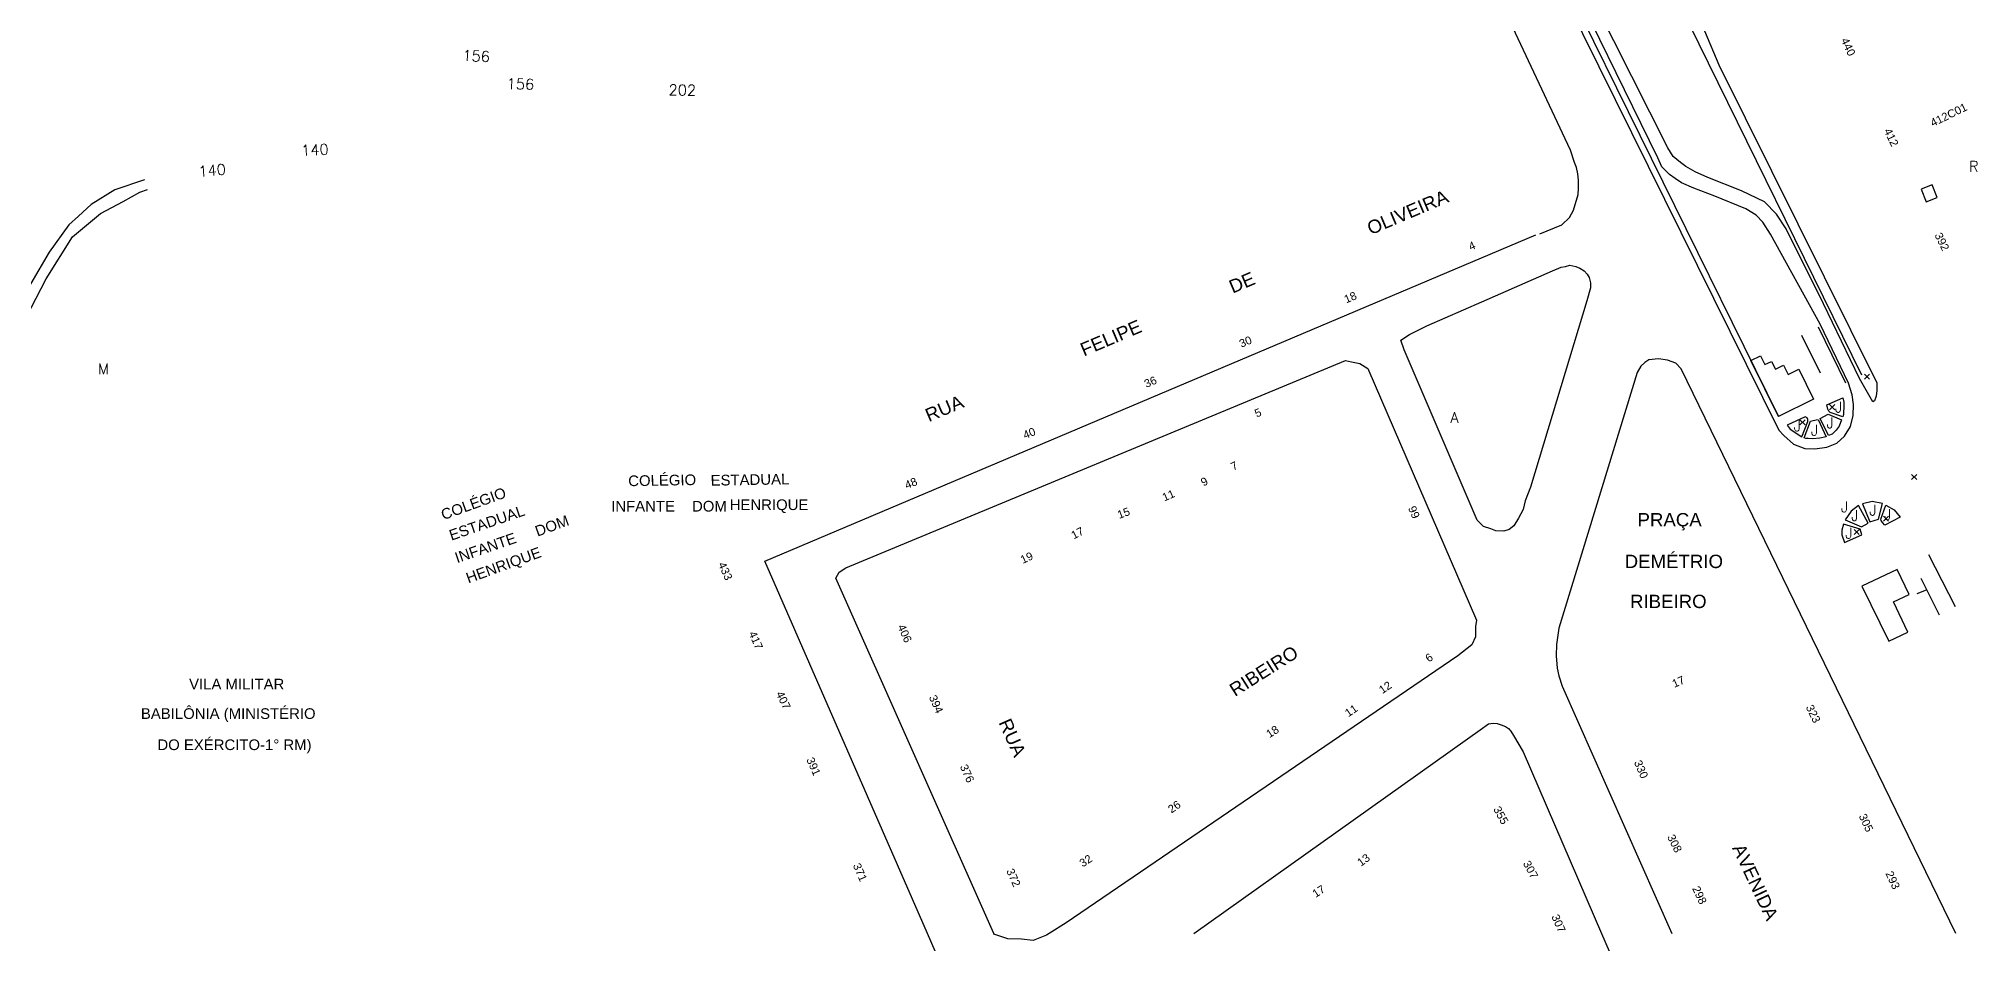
# Model space of a CAD drawing. Header units: inches. Extents: x 28600 to 32058, y 8816 to 12576.
# Drawn here: x 30895 to 32058, y 11368 to 11911 of the extents above; entities that cross this region are included whole.
import ezdxf
from ezdxf.enums import TextEntityAlignment as Align

# ---------------------------------------------------------------- set-up
doc = ezdxf.new("R2010")
doc.units = ezdxf.units.IN
doc.header["$LTSCALE"] = 0.5
for name, color, linetype in [('DUVIDAS', 252, 'Continuous'), ('EDIFDENTIF', 253, 'Continuous'), ('EDIFOBRAEXIS', 252, 'Continuous'), ('MUB', 252, 'Continuous')]:
    doc.layers.add(name, color=color, linetype=linetype)
doc.styles.add('EUROROMAN', font='simplex.shx')
doc.styles.add('ROMANS', font='arial.ttf')

msp = doc.modelspace()

# ---------------------------------------------------------------- linework, layer by layer
at = {"layer": 'EDIFOBRAEXIS', "elevation": -10270.2}
for points in [[(30958.8, 11826.2), (30940.9, 11820.2), (30926.7, 11811.3), (30919.1, 11804.3), (30913.4, 11799.1), (30901.5, 11782.8), (30857.4, 11707.5), (30850.3, 11695.1), (30844.3, 11694.4), (30839.7, 11698.5), (30836.2, 11700.1), (30829, 11705.2), (30823.6, 11710.7), (30814.3, 11714), (30800.5, 11717.6), (30794.6, 11718.7)], [(30851.7, 11653.7), (30847, 11663.9), (30844.6, 11668.7), (30846.3, 11675.8), (30860.3, 11698), (30882, 11732.3), (30899.8, 11766.8), (30915.6, 11792), (30932.3, 11805.9), (30946, 11813.2), (30955.9, 11818.8), (30960.6, 11820.4)]]:
    msp.add_lwpolyline(points, dxfattribs=at)
at = {"layer": 'MUB'}
for p, q in [((31990.2, 11709.6, -10252.8), (31993.3, 11706.5, -10252.8)), ((31993.3, 11709.6, -10252.8), (31990.2, 11706.5, -10252.8)), ((31990.2, 11706.5, -10252.8), (31993.3, 11709.6, -10252.8)), ((31969.3, 11691.3, -10252.8), (31972.4, 11688.2, -10252.8)), ((31972.4, 11691.3, -10252.8), (31969.3, 11688.2, -10252.8)), ((31969.3, 11688.2, -10252.8), (31972.4, 11691.3, -10252.8)), ((31951.5, 11682.1, -10252.8), (31954.6, 11679.1, -10252.8)), ((31954.6, 11682.1, -10252.8), (31951.5, 11679.1, -10252.8)), ((31951.5, 11679.1, -10252.8), (31954.6, 11682.1, -10252.8)), ((32018.5, 11649.3, -10253.4), (32021.6, 11646.3, -10253.4)), ((32021.6, 11649.3, -10253.4), (32018.5, 11646.3, -10253.4)), ((32018.5, 11646.3, -10253.4), (32021.6, 11649.3, -10253.4)), ((31984, 11616.4, -10252.6), (31987, 11613.4, -10252.6)), ((31987, 11616.4, -10252.6), (31984, 11613.4, -10252.6)), ((31984, 11613.4, -10252.6), (31987, 11616.4, -10252.6)), ((32001.6, 11624.3, -10252.6), (32004.6, 11621.3, -10252.6)), ((32004.6, 11624.3, -10252.6), (32001.6, 11621.3, -10252.6)), ((32001.6, 11621.3, -10252.6), (32004.6, 11624.3, -10252.6))]:
    msp.add_line(p, q, dxfattribs=at)
for points, elevation in [([(31836.6, 12045.6), (31860.7, 11996.5), (31858.5, 11994.7), (31870.2, 11970.6), (31867.6, 11969.4), (31879, 11945.6), (31876.4, 11943.9), (31887.7, 11920.9), (31885.1, 11919.5), (31988.4, 11709.2)], -10270.2), ([(31772.2, 12013), (31938.8, 11676), (31941.9, 11672.7), (31947.6, 11667.5), (31954.5, 11664.9), (31960.4, 11664.8), (31967.7, 11665.7), (31973.7, 11668.1), (31978.3, 11672.4), (31981.8, 11678.2), (31983.4, 11684.7), (31983.7, 11691.3), (31982.8, 11697.2), (31980.7, 11704.1), (31963.6, 11739.5), (31933.8, 11793.5), (31929.2, 11800.8), (31925.2, 11805), (31919, 11808.8), (31900.5, 11816.3), (31887.9, 11821.2), (31880.4, 11824.4), (31876.6, 11827), (31873.2, 11829.4), (31868.7, 11834), (31866.3, 11839.3), (31806.5, 11961.4)], -10270.2), ([(31774.4, 12014.1), (31797, 11964.8), (31799.9, 11965.9), (31938.6, 11684.2)], -10270.2), ([(31795.6, 11793.8), (31808.8, 11799.2), (31813.3, 11803.6), (31815.8, 11808), (31818.6, 11817.3), (31818.7, 11821.1), (31818.7, 11826), (31818.3, 11829.8), (31817.5, 11833.6), (31816.3, 11836.5), (31813.9, 11843.9), (31741.7, 11997.6)], -10270.2), ([(31894.2, 11915.5), (31902.9, 11895.1), (31997.6, 11704.4), (31997.7, 11699.7), (31997.3, 11696.4), (31996.3, 11693.6), (31995.3, 11693), (31987.3, 11706.9), (31965.7, 11751.7), (31943.2, 11796.7), (31937.4, 11805.5), (31930.3, 11813), (31916.5, 11819.6), (31896.2, 11827.6), (31888.7, 11831), (31885.8, 11832.5), (31883, 11834.2), (31879.9, 11836.5), (31875.4, 11840.1), (31872.3, 11845.3), (31818.4, 11952.4)], -10270.2), ([(31428.3, 11373.9), (31330.8, 11597.4), (31793.1, 11793.1)], -10270.2), ([(31760.7, 11753), (31803.1, 11771.6), (31808.3, 11773.8), (31810.9, 11774.1), (31813.5, 11774.9), (31817.2, 11774.1), (31819.6, 11773.1), (31822.1, 11771.6), (31824, 11769.6), (31825.1, 11767.5), (31826, 11764.3), (31826, 11761.4), (31823.8, 11753.6), (31789.9, 11641.8), (31786.8, 11633.6), (31785.5, 11628.3)], -10270.2), ([(31785.5, 11628.3), (31782.7, 11623.2), (31780, 11618.5), (31777.2, 11616.4), (31773.9, 11615.4), (31769.1, 11615.5), (31766.1, 11616.8), (31761.7, 11618.2), (31758, 11621.9), (31714.2, 11724.1), (31712.2, 11730), (31717.3, 11733.4), (31727.8, 11738.6), (31760.7, 11753)], -10270.2), ([(31963.9, 11710.2), (31952.7, 11732.7)], -10270.2), ([(31979, 11704.1), (31962.6, 11737.7)], -10270.2), ([(32045, 11373.9), (31880.3, 11712.7), (31877, 11716.2), (31872.1, 11717.9), (31866.6, 11718.7), (31860.9, 11718.2), (31858.5, 11716.5), (31856, 11714.3), (31853.8, 11710.5), (31806.9, 11557.2), (31805.5, 11547.3), (31805.4, 11540.5), (31806, 11533.2), (31806.9, 11528.5), (31808.9, 11522.3)], -10270.2), ([(31468, 11373.9), (31373.4, 11587.2), (31375.4, 11590.8), (31379.3, 11593.3), (31679, 11717.8), (31682.6, 11717), (31687.5, 11715.9), (31692.4, 11713), (31757.6, 11562), (31756.9, 11558.1)], -10270.2), ([(31962.4, 11682.4), (31967.3, 11672), (31963.4, 11671.2), (31959.2, 11670.8), (31956.5, 11670.9), (31955, 11671), (31954.1, 11671.4), (31957.8, 11681.3), (31962.1, 11682.3)], -10253.2), ([(32044.8, 11569.9), (32028.8, 11601.2)], -10270.2), ([(32021.9, 11578), (32027.4, 11580.2)], -10270.2), ([(32024, 11587.1), (32035, 11565.2)], -10270.2), ([(31756.9, 11558.1), (31756.9, 11552), (31754.8, 11547.1), (31746.3, 11540.5), (31511.4, 11380.4), (31501.3, 11373.9)], -10270.2), ([(31808.9, 11522.3), (31874.7, 11373.9)], -10270.2), ([(31588, 11373.9), (31761.1, 11497.2)], -10270.2), ([(31759.8, 11496.1), (31764.8, 11499.8), (31767.6, 11500.1), (31769.9, 11499.9), (31772.4, 11499.1), (31774.9, 11498.1), (31776.8, 11497), (31778.2, 11495.4), (31779.8, 11492.8), (31785.5, 11482.9), (31832.6, 11373.9)], -10270.2), ([(30482.9, 10673.4), (31072.8, 11076.5), (31432.2, 11325.6), (31438.2, 11329), (31440.7, 11332.3), (31441.9, 11334.6), (31441.9, 11337.9), (31441.6, 11340.7), (31440.2, 11346.8), (31428.3, 11373.9)], -10270.2), ([(31501.3, 11373.9), (31499.7, 11372.9), (31491.7, 11369.7), (31484.6, 11370.5), (31476.5, 11370.8), (31468.1, 11373.6), (31468, 11373.9)], -10270.2), ([(31832.6, 11373.9), (31941.2, 11122.9), (31942.4, 11118.7), (31942.4, 11115.8), (31942.4, 11112.9), (31942.4, 11112.7), (31939.1, 11105.7), (31934.4, 11102.5), (31720.8, 11002.4)], -10270.2)]:
    msp.add_lwpolyline(points, dxfattribs=dict(at, elevation=elevation))
for points, elevation in [([(32024.3, 11820.6), (32027.3, 11813), (32033.8, 11815.6), (32030.8, 11823.1)], -10093.4), ([(31938.6, 11684.2), (31922.1, 11717.8), (31927.9, 11720.6), (31930.5, 11715.3), (31934.5, 11717.2), (31936.8, 11712.6), (31941.7, 11715), (31944.5, 11709.3), (31950.9, 11712.5), (31959.7, 11694.5)], -10250.3), ([(31967.6, 11691.1), (31977.2, 11695.4), (31977.9, 11692.7), (31977.8, 11689.6), (31977.7, 11687), (31977.7, 11685.4), (31977.3, 11684), (31969.7, 11686.6), (31968.8, 11687.3), (31968.3, 11688.5)], -10252.9), ([(31954.6, 11684), (31943.8, 11678.9), (31945.6, 11676.6), (31952.7, 11672), (31956.3, 11681.2), (31956.3, 11682.3), (31955.8, 11683.4)], -10253), ([(31968.4, 11685.5), (31976.5, 11682.1), (31975.1, 11678.4), (31973.3, 11675.9), (31970.9, 11673.6), (31968.6, 11672.7), (31963.7, 11682.9)], -10253.2), ([(31992.5, 11620.1), (31986.7, 11630.7), (31982.2, 11627.3), (31978.7, 11622.1), (31988.5, 11617.9)], -10252.7), ([(31998.6, 11622.6), (32001.1, 11632), (31994.9, 11633.2), (31989.1, 11631.8), (31993.5, 11620.9)], -10252.8), ([(32011.6, 11623.8), (32002.5, 11619), (32001.1, 11620.5), (32000.2, 11621.7), (32000, 11622.5), (32003.1, 11630.9), (32008, 11628.1)], -10252.7), ([(31987.7, 11616.5), (31977.7, 11619.6), (31976.6, 11616), (31976.7, 11613.2), (31978.2, 11608.5), (31988.6, 11613.1)], -10252.7), ([(31988.6, 11582.3), (32004.8, 11549.3), (32016.3, 11554.8), (32007.6, 11572.9), (32017, 11577.4), (32009.8, 11592.4)], -10249.7)]:
    msp.add_lwpolyline(points, close=True, dxfattribs=dict(at, elevation=elevation))

# ---------------------------------------------------------------- texts
at = {"layer": 'DUVIDAS', "style": 'EUROROMAN'}
msp.add_text('140', height=6.4, rotation=5, dxfattribs=at).set_placement((30991.4, 11827.9, -10270.2))
msp.add_text('140', height=6.4, rotation=5, dxfattribs=at).set_placement((30991.4, 11827.9, -10270.2))
msp.add_text('M', height=6.4, dxfattribs=at).set_placement((30930.8, 11709.6, -10270.2))
at = {"layer": 'EDIFDENTIF', "style": 'ROMANS'}
for s, p in [('VILA MILITAR', (30985.5, 11520.4, -10270.2)), ('BABILÔNIA (MINISTÉRIO', (30956.6, 11502.7, -10270.2)), ('DO EXÉRCITO-1%%d RM)', (30966.5, 11484, -10270.2))]:
    msp.add_text(s, height=6.397, dxfattribs=at).set_placement(p)
at = {"layer": 'MUB', "style": 'ROMANS'}
for s, rotation, p in [('440', 295.3084, (31980.5, 11905.9, -10270.2)), ('412C01', 26.1513, (32040.7, 11865.1, -10270.2)), ('412', 295.5537, (32006.3, 11851.6, -10270.2)), ('4', 22.9484, (31754.8, 11786.5, -10270.2)), ('392', 296.0745, (32036.7, 11789, -10270.2)), ('18', 22.9484, (31681.9, 11755.6, -10270.2)), ('30', 22.9484, (31619, 11729, -10270.2)), ('36', 22.9484, (31562, 11704.9, -10270.2)), ('5', 22.5491, (31626.5, 11686.4, -10270.2)), ('40', 22.9484, (31489.3, 11674.1, -10270.2)), ('7', 26.0954, (31612.3, 11654.5, -10270.2)), ('48', 22.9484, (31418.4, 11644.1, -10270.2)), ('11', 23.457, (31572.8, 11636.8, -10270.2)), ('9', 29.5426, (31594.3, 11645.1, -10270.2)), ('15', 20.3594, (31545.9, 11626.2, -10270.2)), ('99', 293.3346, (31720.1, 11626.7, -10270.2)), ('17', 27.5848, (31518.2, 11614.2, -10270.2)), ('19', 24.8738, (31487.8, 11599.4, -10270.2)), ('433', 294.0013, (31307.1, 11591.4, -10270.2)), ('406', 293.9817, (31414.7, 11554, -10270.2)), ('417', 293.6014, (31325.4, 11549.9, -10270.2)), ('6', 34.2801, (31729.1, 11539.5, -10270.2)), ('12', 34.2801, (31702.8, 11521.6, -10270.2)), ('17', 24.3793, (31878.6, 11525, -10270.2)), ('407', 295.8812, (31341.9, 11513.9, -10270.2)), ('394', 293.9728, (31433.5, 11511.6, -10270.2)), ('11', 34.2801, (31682.4, 11507.7, -10270.2)), ('323', 296.0145, (31959.5, 11505.8, -10270.2)), ('18', 32.3217, (31635.2, 11495.1, -10270.2)), ('391', 293.6809, (31360, 11474.2, -10270.2)), ('376', 293.9937, (31452.1, 11470, -10270.2)), ('330', 293.4338, (31856.3, 11472.5, -10270.2)), ('26', 35.1297, (31576.3, 11450, -10270.2)), ('355', 298.6839, (31772.2, 11444.9, -10270.2)), ('305', 295.0198, (31991.2, 11440.4, -10270.2)), ('308', 296.4685, (31876.4, 11428, -10270.2)), ('371', 293.6743, (31387.9, 11410.7, -10270.2)), ('32', 33.2279, (31523.2, 11417.6, -10270.2)), ('13', 36.4054, (31689.8, 11418.1, -10270.2)), ('307', 298.6839, (31790, 11412.3, -10270.2)), ('372', 293.9574, (31479.9, 11407.5, -10270.2)), ('293', 295.0198, (32007.2, 11406, -10270.2)), ('17', 33.2216, (31662.9, 11399.3, -10270.2)), ('298', 295.2376, (31891.3, 11397, -10270.2)), ('307', 293.572, (31806.8, 11380, -10270.2))]:
    msp.add_text(s, height=4.8, rotation=rotation, dxfattribs=at).set_placement(p, align=Align.MIDDLE_CENTER)
at = {"layer": 'MUB'}
for s, height, rotation, style, p in [('156', 6.4, 357, 'EUROROMAN', (31149.3, 11897.6, -10270.2)), ('156', 6.4, 358, 'EUROROMAN', (31175.9, 11880.7, -10270.2)), ('202', 6.4, 359, 'EUROROMAN', (31273, 11876.9, -10270.2)), ('140', 6.4, 3, 'EUROROMAN', (31052.9, 11840.5, -10270.2)), ('OLIVEIRA', 8, 22.9484, 'ROMANS', (31694.1, 11792.9, -10270.2)), ('DE', 8, 22.9484, 'ROMANS', (31611.3, 11757.8, -10270.2)), ('FELIPE', 8, 22.9484, 'ROMANS', (31522.1, 11720.1, -10270.2)), ('RUA', 8, 22.9484, 'ROMANS', (31429.1, 11680.7, -10270.2)), ('COLÉGIO', 6.4, 1, 'ROMANS', (31248.9, 11642.3, -10270.2)), ('ESTADUAL', 6.4, 1, 'ROMANS', (31298.3, 11642.6, -10270.2)), ('COLÉGIO', 6.4, 20, 'ROMANS', (31138, 11621.9, -10270.2)), ('ESTADUAL', 6.4, 19, 'ROMANS', (31142.8, 11609.6, -10270.2)), ('DOM', 6.4, 20, 'ROMANS', (31194.4, 11612, -10270.2)), ('INFANTE', 6.4, 19, 'ROMANS', (31146.2, 11596.1, -10270.2)), ('HENRIQUE', 6.4, 20, 'ROMANS', (31153, 11583.9, -10270.2)), ('RIBEIRO', 8, 32.3217, 'ROMANS', (31612.7, 11515.8, -10270.2)), ('RUA', 8, 293.9768, 'ROMANS', (31470.8, 11500.6, -10270.2)), ('AVENIDA', 8, 295.2376, 'ROMANS', (31910.7, 11425.3, -10270.2))]:
    msp.add_text(s, height=height, rotation=rotation, dxfattribs=dict(at, style=style)).set_placement(p)
for s, height, style, p in [('R', 6.4, 'EUROROMAN', (32052.9, 11831, -10270.2)), ('A', 6.4, 'EUROROMAN', (31741.8, 11680.3, -10270.2)), ('J', 6.4, 'EUROROMAN', (31967.4, 11677.2, -10270.2)), ('J', 6.4, 'EUROROMAN', (31972.5, 11686.6, -10270.2)), ('J', 6.4, 'EUROROMAN', (31947.8, 11675.3, -10270.2)), ('J', 6.4, 'EUROROMAN', (31958.1, 11672.7, -10270.2)), ('INFANTE', 6.4, 'ROMANS', (31238.6, 11627.1, -10270.2)), ('DOM', 6.4, 'ROMANS', (31287.1, 11627.1, -10270.2)), ('HENRIQUE', 6.4, 'ROMANS', (31309.7, 11628, -10270.2)), ('PRAÇA', 8, 'ROMANS', (31854.1, 11618.2, -10270.2)), ('J', 6.4, 'EUROROMAN', (31976.1, 11626.7, -10270.2)), ('J', 6.4, 'EUROROMAN', (31982.2, 11621.6, -10270.2)), ('J', 6.4, 'EUROROMAN', (31993.1, 11624.8, -10270.2)), ('J', 6.4, 'EUROROMAN', (32002, 11622.1, -10270.2)), ('J', 6.4, 'EUROROMAN', (31978.7, 11610.9, -10270.2)), ('DEMÉTRIO', 8, 'ROMANS', (31846.4, 11593.2, -10270.2)), ('RIBEIRO', 8, 'ROMANS', (31849.6, 11569.2, -10270.2)), ('VILA MILITAR', 6.397, 'ROMANS', (30985.5, 11520.4, -10270.2)), ('BABILÔNIA (MINISTÉRIO', 6.397, 'ROMANS', (30956.6, 11502.7, -10270.2)), ('DO EXÉRCITO-1%%d RM)', 6.397, 'ROMANS', (30966.5, 11484, -10270.2))]:
    msp.add_text(s, height=height, dxfattribs=dict(at, style=style)).set_placement(p)

doc.saveas('drawing.dxf')
